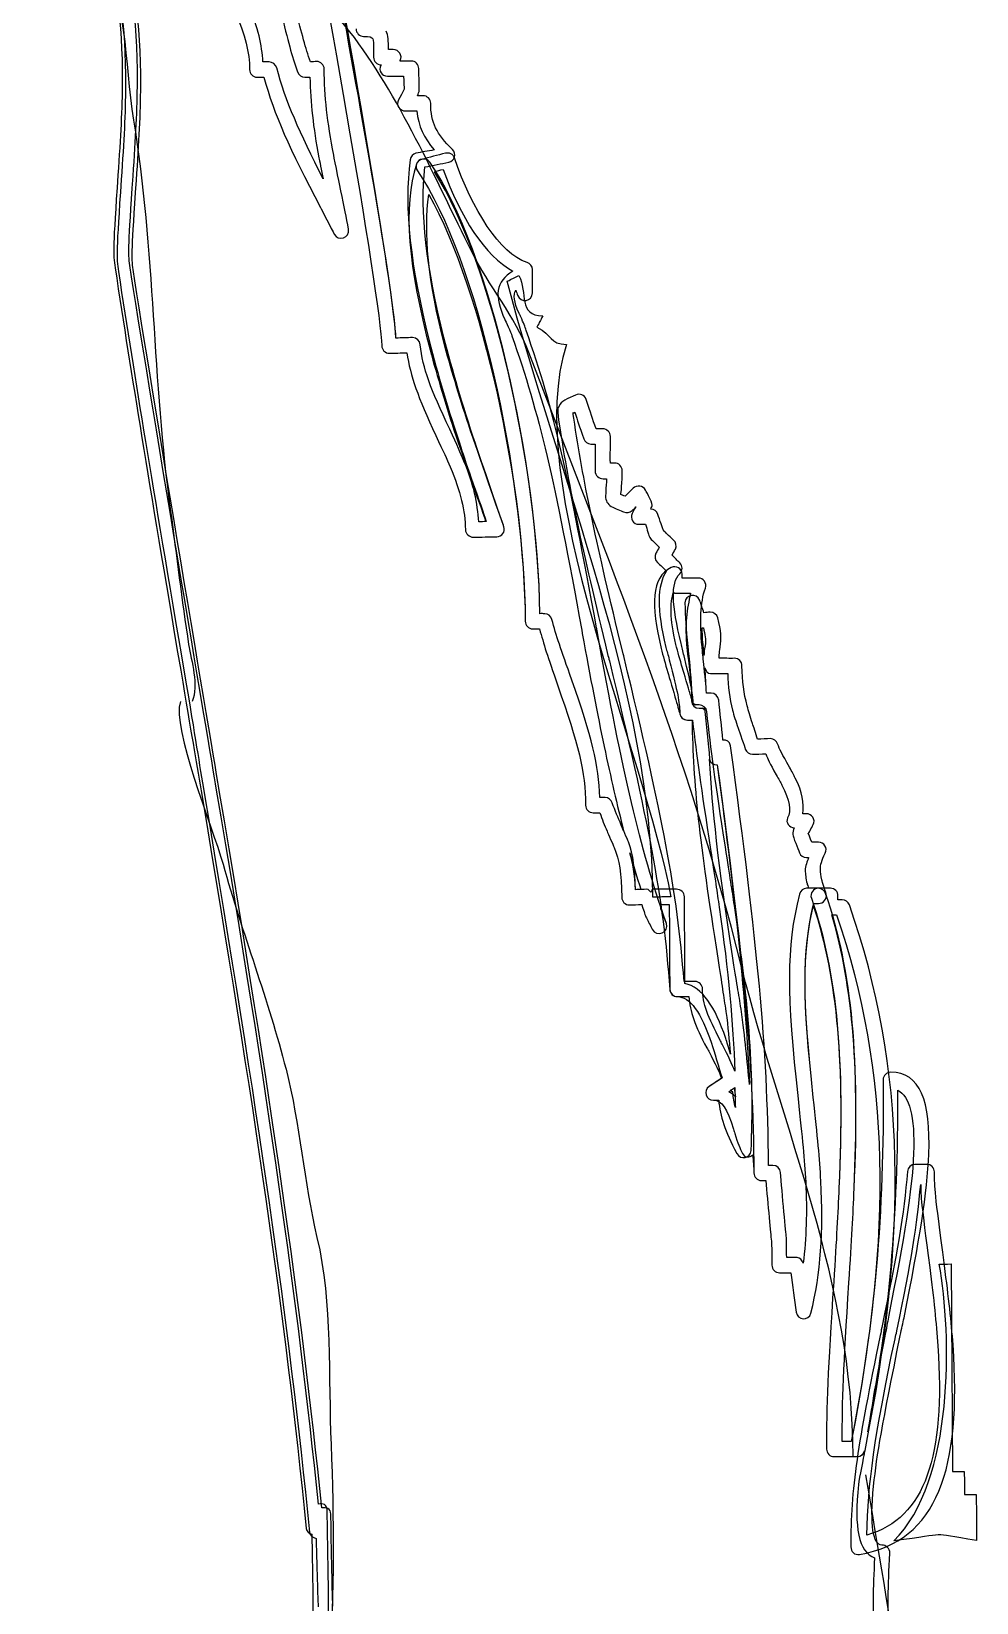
# Model space of a CAD drawing. Extents: x 25 to 279, y 7 to 272.
# Drawn here: x 91.83 to 108.27, y 45.52 to 72.85 of the extents above; entities that cross this region are included whole.
import ezdxf

# ---------------------------------------------------------------- set-up
doc = ezdxf.new("R2010")
doc.units = 0
doc.layers.get('0').update_dxf_attribs({"linetype": 'CONTINUOUS'})

msp = doc.modelspace()

# ---------------------------------------------------------------- linework, layer by layer
at = {"color": 7}
for points in [[(99.028515, 70.734767)], [(98.98724, 70.453515)], [(101.294142, 66.526304)], [(102.997265, 63.094923)], [(103.303387, 63.036979)], [(103.493358, 62.47474)], [(103.5431, 61.780208)], [(103.319792, 61.193098)], [(103.501825, 61.077475)], [(103.62565, 60.192708)], [(102.236587, 58.563933)], [(102.948581, 57.793731)], [(105.519008, 57.94375)], [(105.750783, 57.480729)], [(104.055598, 54.471094)], [(104.0638, 54.479296)], [(106.899869, 54.429819)], [(107.197525, 53.139975)], [(107.296744, 52.792577)], [(106.828167, 46.586775)]]:
    msp.add_lwpolyline(points, close=True, dxfattribs=at)
msp.add_lwpolyline([(101.261069, 66.220181), (101.277473, 66.228383), (101.277473, 66.228383)], dxfattribs=at)
for points in [[(93.670702, 71.983071), (93.680492, 74.216683), (93.186779, 75.482715), (91.860158, 75.497267)], [(98.168619, 67.518492), (98.128667, 68.468875), (96.904175, 75.423448), (96.779556, 75.662631)], [(91.826821, 75.240885), (92.965852, 75.248029), (93.415379, 74.101325), (93.406119, 71.983071)], [(93.728646, 71.908723), (93.738435, 74.142335), (93.244723, 75.408102), (91.917837, 75.422654)], [(96.581119, 75.3237), (96.742779, 74.761725), (97.915942, 68.109571), (97.920704, 67.3862)], [(96.581119, 75.3237), (96.742779, 74.761725), (97.915942, 68.109571), (97.920704, 67.3862)], [(91.884765, 75.166538), (93.023796, 75.173681), (93.473323, 74.026977), (93.464062, 71.908723)], [(92.984108, 74.378344), (93.50031, 73.430606), (93.436546, 72.338671), (93.604292, 71.3105)], [(97.367196, 72.849052), (97.121662, 73.1647), (96.844644, 73.423727), (96.662081, 73.789117)], [(95.853515, 72.322267), (95.834729, 72.623627), (95.77705, 72.893237), (95.597133, 73.339325)], [(98.168619, 67.518492), (98.139779, 68.20244), (97.601617, 71.298594), (97.1931, 73.488021)], [(95.357421, 73.239842), (95.548979, 72.765179), (95.620152, 72.497685), (95.622004, 72.189975)], [(96.16784, 73.190365), (96.286373, 72.688185), (96.357017, 72.435508), (96.457029, 72.1487)], [(96.680338, 72.322267), (96.5962, 72.572298), (96.530848, 72.795342), (96.424221, 73.248308)], [(99.48201, 69.030056), (98.867912, 70.258517), (98.211481, 71.763202), (97.367196, 72.849052)], [(97.474087, 72.90091), (97.474617, 72.827885), (97.533354, 72.768354), (97.606379, 72.768619)], [(97.606379, 72.768619), (97.714329, 72.769413), (97.750048, 72.75195), (97.763542, 72.727344)], [(97.763542, 72.727344), (97.780475, 72.696652), (97.781533, 72.647704), (97.779946, 72.495833)], [(98.036327, 72.537108), (98.036063, 72.693742), (98.037915, 72.781583), (97.995052, 72.859635)], [(97.779946, 72.495833), (97.779681, 72.451913), (97.779946, 72.432333), (97.779946, 72.404817)], [(98.119142, 72.537108), (98.093477, 72.537108), (98.064637, 72.537373), (98.036327, 72.537108)], [(98.242967, 72.347138), (98.287681, 72.435244), (98.218096, 72.537902), (98.119142, 72.537108)], [(95.622004, 72.189975), (95.622533, 72.11695), (95.681271, 72.057154), (95.754296, 72.057683)], [(95.9612, 72.322267), (95.927598, 72.322002), (95.890292, 72.322531), (95.853515, 72.322267)], [(96.093492, 72.223048), (96.077881, 72.281521), (96.021525, 72.322531), (95.9612, 72.322267)], [(96.903646, 70.28815), (96.49169, 71.091954), (96.244304, 71.649696), (96.093492, 72.223048)], [(96.787758, 72.330469), (96.754421, 72.330204), (96.717115, 72.322531), (96.680338, 72.322267)], [(96.92005, 72.198177), (96.919785, 72.271202), (96.861048, 72.330998), (96.787758, 72.330469)], [(97.085679, 70.701694), (96.973496, 71.279015), (96.923225, 71.724308), (96.92005, 72.198177)], [(97.779946, 72.404817), (97.780475, 72.331792), (97.839213, 72.27226), (97.912238, 72.272525)], [(97.904035, 72.264323), (97.859585, 72.175952), (97.920969, 72.073558), (98.019923, 72.074088)], [(97.912238, 72.272525), (97.91065, 72.26935), (97.905623, 72.267498), (97.904035, 72.264323)], [(98.234765, 72.338671), (98.236352, 72.341846), (98.241644, 72.343962), (98.242967, 72.347138)], [(98.433202, 72.338671), (98.371554, 72.338406), (98.302763, 72.3392), (98.234765, 72.338671)], [(98.565494, 72.206379), (98.564965, 72.279404), (98.506227, 72.3392), (98.433202, 72.338671)], [(98.573696, 71.834375), (98.576606, 71.863215), (98.566288, 72.071971), (98.565494, 72.206379)], [(93.406119, 71.983071), (93.404002, 71.503381), (93.378338, 71.032158), (93.331771, 70.354296)], [(93.464062, 71.908723), (93.461946, 71.429033), (93.436017, 70.95781), (93.389715, 70.279948)], [(93.596354, 70.337892), (93.643185, 71.020781), (93.668585, 71.496238), (93.670702, 71.983071)], [(93.654298, 70.263279), (93.701129, 70.946433), (93.726529, 71.42189), (93.728646, 71.908723)], [(95.754296, 72.057683), (95.790279, 72.057948), (95.830496, 72.057419), (95.870183, 72.057683)], [(95.870183, 72.057683), (96.051952, 71.40575), (96.310185, 70.823667), (96.853904, 69.792056)], [(96.457029, 72.1487), (96.475815, 72.095254), (96.524498, 72.057154), (96.581119, 72.057683)], [(96.581119, 72.057683), (96.609429, 72.057683), (96.641179, 72.057419), (96.672135, 72.057683)], [(96.672135, 72.057683), (96.683248, 71.61186), (96.724258, 71.193025), (96.829298, 70.651952)], [(98.019923, 72.074088), (98.107235, 72.074617), (98.205925, 72.073558), (98.30091, 72.074088)], [(98.30091, 72.074088), (98.304879, 71.982277), (98.309377, 71.861363), (98.309112, 71.859246)], [(98.210158, 71.660808), (98.165444, 71.572438), (98.235029, 71.470044), (98.333983, 71.470573)], [(98.30091, 71.826173), (98.296677, 71.817442), (98.235558, 71.711344), (98.210158, 71.660808)], [(98.309112, 71.859246), (98.308848, 71.85369), (98.312288, 71.848927), (98.30091, 71.826173)], [(98.540887, 71.735156), (98.556498, 71.77061), (98.570521, 71.799715), (98.573696, 71.834375)], [(98.639842, 71.735156), (98.608621, 71.734892), (98.574754, 71.735421), (98.540887, 71.735156)], [(98.772133, 71.602865), (98.771869, 71.67589), (98.713131, 71.735685), (98.639842, 71.735156)], [(98.333983, 71.470573), (98.39669, 71.471102), (98.464158, 71.470044), (98.532421, 71.470573)], [(98.532421, 71.470573), (98.556233, 71.21234), (98.659156, 70.998027), (98.830077, 70.792446)], [(99.152604, 70.800913), (98.873204, 71.069729), (98.774515, 71.263404), (98.772133, 71.602865)], [(93.604292, 71.3105), (93.972062, 69.055985), (93.93211, 66.767604), (94.2467, 64.508063)], [(96.829298, 70.651952), (96.834325, 70.625229), (96.876658, 70.421235), (96.903646, 70.28815)], [(97.209504, 70.08151), (97.206858, 70.09421), (97.103671, 70.608825), (97.085679, 70.701694)], [(98.524219, 70.544531), (98.282654, 69.823542), (98.387429, 68.733458), (98.763931, 67.311588)], [(98.416798, 70.618879), (98.30144, 69.796819), (98.424471, 68.747217), (98.747527, 67.46875)], [(98.516017, 70.734767), (98.460983, 70.723654), (98.424471, 70.674442), (98.416798, 70.618879)], [(98.615235, 70.627346), (98.525542, 70.604856), (98.487971, 70.504844), (98.540887, 70.428908)], [(98.830077, 70.792446), (98.722656, 70.771015), (98.614177, 70.75461), (98.516017, 70.734767)], [(98.755729, 70.577604), (98.693552, 70.667033), (98.558879, 70.647719), (98.524219, 70.544531)], [(99.028515, 70.734767), (98.900192, 70.702488), (98.743558, 70.65936), (98.615235, 70.627346)], [(98.673179, 70.495054), (98.810498, 70.522571), (98.957077, 70.55141), (99.086458, 70.577604)], [(100.673958, 62.722654), (100.632948, 65.303135), (99.822265, 69.039846), (98.755729, 70.577604)], [(99.185677, 70.651952), (99.163188, 70.71651), (99.094925, 70.751171), (99.028515, 70.734767)], [(99.086458, 70.577604), (99.190969, 70.598771), (99.229598, 70.726829), (99.152604, 70.800913)], [(100.45065, 68.832942), (99.97096, 68.985606), (99.502648, 69.744696), (99.185677, 70.651952)], [(93.331771, 70.354296), (93.246575, 69.11049), (93.244988, 68.985077), (93.282029, 68.741925)], [(93.389715, 70.279948), (93.304519, 69.036142), (93.302931, 68.918931), (93.339973, 68.675779)], [(93.53841, 68.783465), (93.505867, 68.99566), (93.514333, 69.140123), (93.596354, 70.337892)], [(93.596354, 68.709117), (93.56381, 68.921313), (93.572277, 69.065775), (93.654298, 70.263279)], [(98.540887, 70.428908), (99.587844, 68.919196), (100.401438, 65.125071), (100.417577, 62.590363)], [(99.003908, 67.526694), (98.699108, 68.732929), (98.582162, 69.724587), (98.673179, 70.495054)], [(98.838279, 70.41224), (98.889344, 70.42494), (98.937233, 70.441079), (98.98724, 70.453515)], [(100.673958, 62.722654), (100.634006, 65.233021), (99.862481, 68.801721), (98.838279, 70.41224)], [(98.98724, 70.453515), (99.294156, 69.619283), (99.710875, 68.946712), (100.202735, 68.684246)], [(97.341796, 69.41185), (97.306077, 69.612669), (97.267713, 69.801581), (97.209504, 70.08151)], [(99.020313, 67.377733), (98.720275, 68.511208), (98.649631, 69.361579), (98.739325, 70.015365)], [(98.739325, 70.015365), (99.6823, 68.333408), (100.402496, 64.95124), (100.417577, 62.590362)], [(96.853904, 69.792056), (96.871631, 69.758983), (97.057369, 69.398885), (97.093881, 69.329035)], [(97.093881, 69.329035), (97.163731, 69.194892), (97.368254, 69.26289), (97.341796, 69.41185)], [(100.480812, 67.267667), (100.240571, 67.892348), (99.781254, 68.431833), (99.48201, 69.030056)], [(93.282029, 68.741925), (93.583125, 66.776865), (93.844798, 65.151265), (94.423177, 61.738933)], [(93.339973, 68.675779), (93.641069, 66.710719), (93.910944, 65.085119), (94.489323, 61.672788)], [(95.04336, 59.688413), (94.947052, 60.261235), (93.839242, 66.819992), (93.53841, 68.783465)], [(95.101304, 59.6138), (95.004731, 60.186888), (93.896921, 66.745644), (93.596354, 68.709117)], [(100.202735, 68.684246), (99.896083, 68.501154), (99.876769, 68.247683), (100.062242, 67.840754)], [(100.541667, 68.709117), (100.541402, 68.766267), (100.505419, 68.815744), (100.45065, 68.832942)], [(100.541667, 68.303775), (100.540873, 68.429188), (100.54246, 68.583704), (100.541667, 68.709117)], [(100.101665, 68.505652), (100.204323, 68.556452), (100.204323, 68.556452), (100.306717, 68.607252)], [(102.639813, 57.791615), (102.617323, 61.331475), (100.993575, 65.11925), (100.101665, 68.505652)], [(100.310156, 67.948175), (100.216229, 68.15455), (100.209879, 68.266204), (100.252212, 68.353517)], [(100.252212, 68.353517), (100.26306, 68.322296), (100.275231, 68.291075), (100.285285, 68.2625)], [(100.306717, 68.607252), (100.46335, 68.30695), (100.287667, 67.905048), (100.722906, 67.907958)], [(100.285285, 68.2625), (100.334763, 68.121477), (100.542725, 68.154285), (100.541667, 68.303775)], [(100.062242, 67.840754), (100.075206, 67.812179), (100.166223, 67.616917), (100.186067, 67.559767)], [(100.335027, 67.898698), (100.322063, 67.926744), (100.322856, 67.920658), (100.310156, 67.948175)], [(100.434246, 67.650783), (100.410169, 67.71931), (100.395087, 67.769052), (100.335027, 67.898698)], [(100.722906, 67.907958), (100.672106, 67.807152), (100.672106, 67.807152), (100.621306, 67.70661)], [(100.186067, 67.559767), (100.667873, 66.179965), (100.928488, 65.038023), (101.401562, 62.433465)], [(101.657944, 62.47474), (101.182223, 65.092792), (100.922138, 66.253519), (100.434246, 67.650783)], [(100.621306, 67.70661), (100.892769, 67.576435), (100.834031, 67.407102), (101.137773, 67.409219)], [(97.920704, 67.3862), (97.921233, 67.31291), (97.979971, 67.253379), (98.052996, 67.253908)], [(97.920704, 67.3862), (97.921233, 67.31291), (97.979971, 67.253379), (98.052996, 67.253908)], [(98.052996, 67.253908), (98.148246, 67.254437), (98.256196, 67.261317), (98.358854, 67.26211)], [(98.052996, 67.253908), (98.148246, 67.254437), (98.256196, 67.261317), (98.358854, 67.26211)], [(98.458073, 67.526694), (98.366262, 67.526165), (98.268102, 67.519021), (98.168619, 67.518492)], [(98.458073, 67.526694), (98.366263, 67.526165), (98.268102, 67.519021), (98.168619, 67.518492)], [(98.358854, 67.26211), (98.41865, 66.85571), (98.547502, 66.496671), (98.86315, 65.823306)], [(98.358854, 67.26211), (98.41865, 66.85571), (98.547502, 66.496671), (98.86315, 65.823306)], [(98.590365, 67.402604), (98.582956, 67.470073), (98.525806, 67.526958), (98.458073, 67.526694)], [(98.590365, 67.402604), (98.582956, 67.470073), (98.525806, 67.526958), (98.458073, 67.526694)], [(99.102862, 65.930992), (98.769752, 66.641398), (98.636137, 66.983504), (98.590365, 67.402604)], [(99.102863, 65.930992), (98.769752, 66.641398), (98.636138, 66.983504), (98.590365, 67.402604)], [(98.747527, 67.46875), (98.893577, 66.890106), (99.07614, 66.282623), (99.3013, 65.600263)], [(98.763931, 67.311588), (98.886698, 66.848038), (99.033012, 66.357765), (99.210548, 65.823306)], [(99.549479, 65.682812), (99.325906, 66.359617), (99.148106, 66.954665), (99.003908, 67.526694)], [(99.466929, 65.906121), (99.290981, 66.435817), (99.141492, 66.920004), (99.020313, 67.377733)], [(101.137773, 67.409219), (100.340583, 65.029556), (102.500112, 60.319444), (102.948581, 57.793731)], [(104.182333, 56.574796), (103.267404, 60.234512), (101.83786, 63.739713), (100.480812, 67.267667)], [(101.145181, 66.460158), (101.083533, 66.431583), (101.050196, 66.407771), (101.021092, 66.360675)], [(101.294142, 66.526304), (101.252073, 66.505402), (101.133275, 66.454337), (101.145181, 66.460158)], [(101.47591, 66.451692), (101.449717, 66.526833), (101.365315, 66.561494), (101.294142, 66.526304)], [(101.649742, 65.939194), (101.583596, 66.128371), (101.56481, 66.197163), (101.47591, 66.451692)], [(101.021092, 66.360675), (100.972938, 66.282623), (100.966852, 66.289238), (101.01289, 65.988671)], [(101.2444, 66.220181), (101.238579, 66.210656), (101.243342, 66.211979), (101.261069, 66.220181)], [(101.277473, 66.021744), (101.252073, 66.188167), (101.249692, 66.228648), (101.2444, 66.220181)], [(101.277473, 66.228383), (101.330654, 66.076513), (101.353408, 65.99846), (101.434635, 65.765363)], [(99.351042, 65.376954), (99.286483, 65.530148), (99.243621, 65.630954), (99.102862, 65.930992)], [(99.351042, 65.376954), (99.286483, 65.530148), (99.243621, 65.630954), (99.102863, 65.930992)], [(100.045573, 64.235806), (99.995831, 64.378152), (99.561121, 65.621694), (99.466929, 65.906121)], [(101.01289, 65.988671), (101.186192, 64.858106), (101.389921, 63.924392), (101.856381, 61.99505)], [(102.112763, 62.052994), (101.64789, 63.975192), (101.449188, 64.900969), (101.277473, 66.021744)], [(101.765365, 65.939194), (101.729381, 65.938929), (101.689165, 65.939458), (101.649742, 65.939194)], [(101.897656, 65.806902), (101.897127, 65.879927), (101.83839, 65.939458), (101.765365, 65.939194)], [(98.86315, 65.823306), (99.002321, 65.526708), (99.048623, 65.426431), (99.111329, 65.277735)], [(98.86315, 65.823306), (99.002321, 65.526708), (99.048623, 65.426431), (99.111329, 65.277735)], [(99.210548, 65.823306), (99.295215, 65.568513), (99.619329, 64.645646), (99.731512, 64.326823)], [(100.045573, 64.235806), (100.022554, 64.301423), (99.628325, 65.444158), (99.549479, 65.682812)], [(101.434635, 65.765363), (101.453156, 65.712181), (101.502104, 65.674081), (101.558725, 65.67461)], [(101.558725, 65.67461), (101.581744, 65.67461), (101.607673, 65.674346), (101.633073, 65.67461)], [(101.633073, 65.67461), (101.634131, 65.517713), (101.632015, 65.349967), (101.633073, 65.203388)], [(101.897656, 65.343881), (101.896598, 65.50025), (101.898715, 65.660588), (101.897656, 65.806902)], [(99.3013, 65.600263), (99.370885, 65.389919), (99.647904, 64.591406), (99.739715, 64.326823)], [(99.607423, 64.318621), (99.587315, 64.646704), (99.522756, 64.969496), (99.351042, 65.376954)], [(99.607423, 64.318621), (99.587315, 64.646704), (99.522756, 64.969496), (99.351042, 65.376954)], [(101.972004, 65.343881), (101.948985, 65.343617), (101.922792, 65.343881), (101.897656, 65.343881)], [(102.104296, 65.21159), (102.103767, 65.284615), (102.045029, 65.344146), (101.972004, 65.343881)], [(99.111329, 65.277735), (99.290981, 64.851492), (99.373796, 64.510973), (99.375912, 64.186329)], [(99.111329, 65.277735), (99.290981, 64.851492), (99.373796, 64.510973), (99.375912, 64.186329)], [(101.633073, 65.203388), (101.633602, 65.130098), (101.700542, 65.070567), (101.773567, 65.071096)], [(101.773567, 65.071096), (101.792352, 65.071096), (101.811138, 65.070831), (101.83151, 65.071096)], [(101.83151, 65.071096), (101.822779, 64.927956), (101.812725, 64.757565), (101.814842, 64.740367)], [(102.079425, 64.798046), (102.083923, 64.81154), (102.105619, 65.019238), (102.104296, 65.21159)], [(102.154038, 64.764973), (102.12361, 64.778996), (102.092654, 64.791696), (102.079425, 64.798046)], [(102.294531, 64.905467), (102.25114, 64.862604), (102.201133, 64.81154), (102.154038, 64.764973)], [(102.509637, 64.872658), (102.468362, 64.951504), (102.357767, 64.968173), (102.294531, 64.905467)], [(102.62526, 64.608075), (102.624731, 64.670781), (102.499848, 64.890915), (102.509637, 64.872658)], [(101.814842, 64.740367), (101.824367, 64.663108), (101.867494, 64.613102), (101.938931, 64.574738)], [(101.938931, 64.574738), (101.963008, 64.562038), (102.090802, 64.510708), (102.129167, 64.492188)], [(102.277862, 64.517058), (102.298765, 64.537696), (102.321519, 64.560715), (102.344008, 64.583204)], [(102.344008, 64.583204), (102.332102, 64.573679), (102.313317, 64.537167), (102.277862, 64.467317)], [(102.60039, 64.541929), (102.612031, 64.570769), (102.62526, 64.5922), (102.62526, 64.608075)], [(102.724479, 64.450913), (102.705958, 64.504358), (102.65701, 64.542194), (102.60039, 64.541929)], [(94.2467, 64.508063), (94.354385, 63.734156), (94.439581, 62.959721), (94.561819, 62.187931)], [(99.731512, 64.326823), (99.688915, 64.326558), (99.648698, 64.318885), (99.607423, 64.318621)], [(99.739715, 64.326823), (99.694471, 64.326558), (99.651608, 64.318885), (99.607423, 64.318621)], [(102.129167, 64.492188), (102.179438, 64.46811), (102.238175, 64.4779), (102.277862, 64.517058)], [(102.277862, 64.467317), (102.233413, 64.378946), (102.294796, 64.276552), (102.39375, 64.277346)], [(102.39375, 64.277346), (102.429733, 64.277346), (102.46995, 64.277081), (102.509637, 64.277346)], [(102.509637, 64.277346), (102.537683, 64.190033), (102.565994, 64.075204), (102.583985, 64.045571)], [(102.815496, 64.186329), (102.810469, 64.194267), (102.756494, 64.359367), (102.724479, 64.450913)], [(99.375912, 64.186329), (99.376442, 64.113304), (99.443381, 64.053508), (99.516406, 64.054037)], [(99.375912, 64.186329), (99.376442, 64.113304), (99.443381, 64.053508), (99.516406, 64.054037)], [(99.516406, 64.054037), (99.644994, 64.054831), (99.792896, 64.061446), (99.921483, 64.06224)], [(99.516406, 64.054037), (99.644994, 64.054831), (99.792896, 64.061446), (99.921483, 64.06224)], [(99.921483, 64.06224), (100.012235, 64.062769), (100.075471, 64.150346), (100.045573, 64.235806)], [(99.921483, 64.06224), (100.012235, 64.062769), (100.075471, 64.150346), (100.045573, 64.235806)], [(102.583985, 64.045571), (102.604094, 64.012498), (102.68929, 63.936033), (102.74935, 63.880471)], [(102.848569, 64.145054), (102.821581, 64.16966), (102.818671, 64.181038), (102.815496, 64.186329)], [(102.997265, 64.004296), (102.964721, 64.035517), (102.852537, 64.14135), (102.848569, 64.145054)], [(103.030338, 63.847133), (103.056531, 63.898992), (103.039333, 63.964079), (102.997265, 64.004296)], [(102.691406, 63.772785), (102.665213, 63.720927), (102.674473, 63.656104), (102.716277, 63.615888)], [(102.74935, 63.880471), (102.730035, 63.842371), (102.708869, 63.807446), (102.691406, 63.772785)], [(102.972658, 63.739713), (102.991444, 63.777283), (103.01314, 63.813267), (103.030338, 63.847133)], [(103.10495, 63.607421), (103.062617, 63.648167), (103.018696, 63.695527), (102.972658, 63.739713)], [(102.95599, 63.524871), (102.610444, 63.353685), (102.598008, 62.876906), (102.782423, 62.11914)], [(102.873175, 63.466927), (102.70834, 63.20155), (102.700667, 62.813935), (102.864973, 62.135808)], [(102.716277, 63.615888), (102.76496, 63.568792), (102.820787, 63.517463), (102.873175, 63.466927)], [(103.146225, 63.408983), (103.145431, 63.506879), (103.043567, 63.568263), (102.95599, 63.524871)], [(103.10495, 63.41745), (103.157867, 63.469573), (103.158396, 63.555827), (103.10495, 63.607421)], [(103.129556, 62.201954), (102.96525, 62.880346), (102.94276, 63.257113), (103.10495, 63.41745)], [(103.146225, 63.342838), (103.14596, 63.365592), (103.146225, 63.388081), (103.146225, 63.408983)], [(103.427212, 63.342838), (103.3399, 63.342308), (103.24121, 63.343631), (103.146225, 63.342838)], [(103.551302, 63.169271), (103.580142, 63.25526), (103.517965, 63.343367), (103.427212, 63.342838)], [(103.493358, 62.14401), (103.451025, 62.598829), (103.461344, 62.900719), (103.551302, 63.169271)], [(103.038804, 62.185285), (102.927944, 62.640369), (102.936675, 62.914213), (102.997265, 63.094923)], [(102.997265, 63.094923), (103.005996, 63.093071), (103.004673, 63.078254), (103.013933, 63.078254)], [(103.013933, 63.078254), (103.101246, 63.078783), (103.199935, 63.077725), (103.294921, 63.078254)], [(103.294921, 63.078254), (103.229833, 62.805733), (103.190146, 62.533213), (103.228775, 62.11914)], [(103.303387, 63.036979), (103.244915, 63.026925), (103.195173, 62.987767), (103.195702, 62.91289)], [(103.195702, 62.91289), (103.19729, 62.6618), (103.212106, 62.464421), (103.245444, 62.152212)], [(103.452083, 62.954429), (103.427477, 63.024808), (103.361596, 63.047033), (103.303387, 63.036979)], [(103.526431, 62.739323), (103.501031, 62.812083), (103.475631, 62.88696), (103.452083, 62.954429)], [(100.756508, 62.722654), (100.730844, 62.722654), (100.702269, 62.722919), (100.673958, 62.722654)], [(100.756508, 62.722654), (100.730844, 62.722654), (100.702269, 62.722919), (100.673958, 62.722654)], [(100.880598, 62.6237), (100.865252, 62.681908), (100.817098, 62.723183), (100.756508, 62.722654)], [(100.880598, 62.6237), (100.865252, 62.681908), (100.817098, 62.723183), (100.756508, 62.722654)], [(101.227996, 61.565367), (101.036702, 62.109879), (100.957327, 62.332658), (100.880598, 62.6237)], [(101.227996, 61.565367), (101.036702, 62.109879), (100.957327, 62.332658), (100.880598, 62.6237)], [(103.634117, 62.747525), (103.599192, 62.74726), (103.564796, 62.739587), (103.526431, 62.739323)], [(103.766408, 62.648306), (103.750798, 62.706779), (103.694442, 62.748054), (103.634117, 62.747525)], [(103.807683, 62.14401), (103.830967, 62.289531), (103.82594, 62.421558), (103.766408, 62.648306)], [(100.417577, 62.590363), (100.418106, 62.517338), (100.476844, 62.457806), (100.549869, 62.458071)], [(100.417577, 62.590362), (100.418106, 62.517337), (100.476844, 62.457806), (100.549869, 62.458071)], [(100.549869, 62.458071), (100.585852, 62.458335), (100.626069, 62.458071), (100.665756, 62.458071)], [(100.549869, 62.458071), (100.585852, 62.458335), (100.626069, 62.458071), (100.665756, 62.458071)], [(100.665756, 62.458071), (100.737723, 62.19481), (100.804133, 61.982879), (100.979817, 61.482552)], [(100.665756, 62.458071), (100.737723, 62.19481), (100.804133, 61.982879), (100.979817, 61.482552)], [(101.401562, 62.433465), (101.40659, 62.405948), (101.404737, 62.402773), (101.409765, 62.375521)], [(101.409765, 62.375521), (101.689958, 60.833794), (101.903742, 59.8297), (102.129167, 58.94414)], [(101.666146, 62.425263), (101.661119, 62.452515), (101.662971, 62.447488), (101.657944, 62.47474)], [(102.873175, 57.332033), (102.393485, 58.705485), (102.129696, 59.873885), (101.666146, 62.425263)], [(103.493358, 62.47474), (103.501825, 62.47474), (103.509763, 62.47474), (103.518229, 62.47474)], [(103.510027, 62.185285), (103.497063, 62.3062), (103.500767, 62.380813), (103.493358, 62.47474)], [(103.518229, 62.47474), (103.54019, 62.364408), (103.564002, 62.264925), (103.551302, 62.185285)], [(94.561819, 62.187931), (94.60865, 61.893185), (94.73909, 61.4807), (94.623467, 61.192304)], [(102.782423, 62.11914), (102.814173, 61.9887), (102.852802, 61.852969), (102.898046, 61.697658)], [(102.864973, 62.135808), (102.880319, 62.072573), (102.901221, 62.005898), (102.922917, 61.920702)], [(103.154427, 61.772006), (103.110242, 61.923877), (103.069496, 62.059079), (103.038804, 62.185285)], [(103.179298, 61.986848), (103.157867, 62.07125), (103.144638, 62.139777), (103.129556, 62.201954)], [(103.228775, 62.11914), (103.235654, 62.04585), (103.248619, 61.985525), (103.261848, 61.862758)], [(103.245444, 62.152212), (103.249942, 62.110144), (103.249148, 62.111467), (103.253646, 62.069662)], [(103.253646, 62.069662), (103.293069, 61.702156), (103.309737, 61.497369), (103.31159, 61.2013)], [(103.518229, 61.887629), (103.505, 62.009073), (103.500237, 62.072308), (103.493358, 62.14401)], [(103.518229, 62.102735), (103.513731, 62.144804), (103.514525, 62.143481), (103.510027, 62.185285)], [(103.526431, 61.99505), (103.522463, 62.03606), (103.522992, 62.057492), (103.518229, 62.102735)], [(103.534633, 62.110938), (103.527754, 62.071779), (103.530665, 62.031563), (103.526431, 61.99505)], [(103.551302, 62.185285), (103.548656, 62.168881), (103.542042, 62.151419), (103.534633, 62.110938)], [(103.791015, 61.945573), (103.794719, 61.984731), (103.791808, 62.0268), (103.799217, 62.069662)], [(103.799217, 62.069662), (103.80636, 62.108292), (103.804508, 62.124696), (103.807683, 62.14401)], [(101.856381, 61.99505), (101.867229, 61.950335), (101.870404, 61.949013), (101.880988, 61.904298)], [(101.880988, 61.904298), (102.564142, 59.079606), (102.81629, 57.810135), (102.931119, 56.182683)], [(102.137369, 61.962242), (102.126521, 62.006956), (102.123346, 62.008279), (102.112763, 62.052994)], [(103.179298, 56.323177), (103.058913, 57.911471), (102.8065, 59.195494), (102.137369, 61.962242)], [(102.922917, 61.920702), (103.071083, 61.336767), (103.103627, 61.181721), (103.10495, 61.002863)], [(103.344662, 61.135154), (103.334344, 61.313483), (103.314235, 61.455035), (103.179298, 61.986848)], [(103.261848, 61.862758), (103.297038, 61.538908), (103.309208, 61.399473), (103.31159, 61.24284)], [(103.567971, 61.342058), (103.562944, 61.48414), (103.549185, 61.602144), (103.518229, 61.887629)], [(104.055598, 61.945573), (103.973313, 61.945044), (103.880973, 61.946102), (103.791015, 61.945573)], [(104.18789, 61.813281), (104.18736, 61.886306), (104.128623, 61.946102), (104.055598, 61.945573)], [(104.278906, 61.11875), (104.219375, 61.339677), (104.189742, 61.5442), (104.18789, 61.813281)], [(94.423177, 61.738933), (94.619762, 60.579), (94.682469, 60.211494), (94.778777, 59.638671)], [(94.489323, 61.672788), (94.685908, 60.512854), (94.740148, 60.145348), (94.836721, 59.572525)], [(101.715887, 59.523048), (101.694721, 60.08714), (101.573806, 60.581117), (101.227996, 61.565367)], [(101.715887, 59.523048), (101.694721, 60.08714), (101.573806, 60.581117), (101.227996, 61.565367)], [(102.898046, 61.697658), (102.917625, 61.63019), (103.008906, 61.320098), (103.022135, 61.275913)], [(103.278517, 61.35026), (103.265023, 61.394975), (103.173742, 61.705596), (103.154427, 61.772006)], [(103.5431, 61.780208), (103.562415, 61.730467), (103.585698, 61.680725), (103.642319, 61.68099)], [(103.567971, 61.342058), (103.564796, 61.481229), (103.554742, 61.638127), (103.5431, 61.780208)], [(103.642319, 61.68099), (103.734923, 61.681519), (103.839698, 61.68046), (103.939975, 61.68099)], [(103.939975, 61.68099), (103.949765, 61.455565), (103.968285, 61.245485), (104.022525, 61.044402)], [(100.979817, 61.482552), (101.34256, 60.450412), (101.464004, 59.973898), (101.467708, 59.390756)], [(100.979817, 61.482552), (101.34256, 60.450413), (101.464004, 59.973898), (101.467708, 59.390756)], [(103.022135, 61.275913), (103.065262, 61.130921), (103.090927, 61.044138), (103.10495, 60.978256)], [(103.31159, 61.24284), (103.300213, 61.282263), (103.293598, 61.29946), (103.278517, 61.35026)], [(103.650521, 61.342058), (103.624856, 61.341794), (103.596017, 61.342058), (103.567971, 61.342058)], [(103.650521, 61.342058), (103.624856, 61.341794), (103.596017, 61.342058), (103.567971, 61.342058)], [(103.782812, 61.217969), (103.775404, 61.285438), (103.718254, 61.342323), (103.650521, 61.342058)], [(103.782813, 61.217969), (103.775404, 61.285438), (103.718254, 61.342323), (103.650521, 61.342058)], [(94.419208, 61.194421), (94.259929, 60.739867), (94.973246, 59.028542), (95.159513, 58.364702)], [(103.10495, 61.002863), (103.105215, 60.929838), (103.163952, 60.870306), (103.237242, 60.870571)], [(103.10495, 60.978256), (103.117915, 60.916873), (103.174271, 60.870306), (103.237242, 60.870571)], [(103.31159, 61.2013), (103.312119, 61.128275), (103.370856, 61.076946), (103.443881, 61.077475)], [(103.319792, 61.193098), (103.323496, 61.158702), (103.360802, 61.156585), (103.385937, 61.135154)], [(103.336196, 61.135154), (103.331963, 61.151823), (103.325083, 61.174313), (103.319792, 61.193098)], [(103.385937, 61.135154), (103.369269, 61.135154), (103.353394, 61.135419), (103.336196, 61.135154)], [(103.443881, 61.135154), (103.412925, 61.135154), (103.378529, 61.135419), (103.344662, 61.135154)], [(103.576173, 61.019531), (103.568765, 61.087), (103.511615, 61.135683), (103.443881, 61.135154)], [(103.443881, 61.077475), (103.472192, 61.077475), (103.503677, 61.07721), (103.534633, 61.077475)], [(103.501825, 61.077475), (103.512937, 61.077475), (103.523521, 61.07721), (103.534633, 61.077475)], [(103.534633, 61.044402), (103.526431, 61.059219), (103.51479, 61.066627), (103.501825, 61.077475)], [(103.534633, 61.077475), (103.535956, 61.066627), (103.533575, 61.054985), (103.534633, 61.044402)], [(103.534633, 61.077475), (103.566119, 60.789344), (103.595488, 60.469462), (103.62565, 60.192708)], [(103.8987, 58.663152), (103.723017, 59.8043), (103.648933, 60.351458), (103.576173, 61.019531)], [(103.85716, 60.523438), (103.831496, 60.759181), (103.806625, 61.000481), (103.782812, 61.217969)], [(103.85716, 60.523438), (103.831496, 60.759181), (103.806625, 61.000481), (103.782813, 61.217969)], [(104.022525, 61.044402), (104.048454, 60.948358), (104.078352, 60.856283), (104.121744, 60.730077)], [(104.369923, 60.812892), (104.328383, 60.933542), (104.302983, 61.029585), (104.278906, 61.11875)], [(103.237242, 60.870571), (103.262906, 60.870835), (103.291481, 60.870571), (103.319792, 60.870571)], [(103.237242, 60.870571), (103.265287, 60.870835), (103.297038, 60.870571), (103.327994, 60.870571)], [(103.319792, 60.870571), (103.334873, 59.743446), (103.44494, 58.792004), (103.766408, 56.728254)], [(103.327994, 60.870571), (103.398373, 60.242715), (103.475367, 59.706933), (103.642319, 58.621613)], [(104.121744, 60.730077), (104.144762, 60.663667), (104.230752, 60.409667), (104.245833, 60.366275)], [(104.460675, 60.539842), (104.428396, 60.631652), (104.386856, 60.76315), (104.369923, 60.812892)], [(103.989452, 60.424219), (103.979133, 60.500683), (103.92066, 60.526613), (103.85716, 60.523438)], [(103.989452, 60.424219), (103.979133, 60.500683), (103.92066, 60.526612), (103.85716, 60.523438)], [(104.65091, 53.123306), (104.631067, 55.214044), (104.462792, 56.912669), (103.989452, 60.424219)], [(104.65091, 53.123306), (104.631067, 55.214044), (104.462792, 56.912669), (103.989452, 60.424219)], [(104.683983, 60.548308), (104.615456, 60.547779), (104.535023, 60.540371), (104.460675, 60.539842)], [(104.808073, 60.457292), (104.789552, 60.510737), (104.740604, 60.548573), (104.683983, 60.548308)], [(105.014713, 60.052215), (104.882685, 60.2869), (104.842998, 60.357544), (104.808073, 60.457292)], [(103.62565, 60.192708), (103.634117, 60.114921), (103.693648, 60.090579), (103.757942, 60.09349)], [(104.022525, 56.769529), (103.767467, 58.407565), (103.673275, 59.317202), (103.62565, 60.192708)], [(103.62565, 60.192708), (103.634117, 60.114921), (103.693648, 60.090579), (103.757942, 60.09349)], [(104.245833, 60.366275), (104.264354, 60.312829), (104.313302, 60.274994), (104.369923, 60.275258)], [(104.369923, 60.275258), (104.441096, 60.275787), (104.524704, 60.283196), (104.601433, 60.283725)], [(104.601433, 60.283725), (104.63821, 60.192179), (104.668108, 60.124446), (104.783202, 59.919923)], [(103.757942, 60.09349), (104.089994, 57.6072), (104.249273, 56.013085), (104.320181, 54.529038)], [(103.757942, 60.09349), (104.201913, 56.768471), (104.381565, 55.0545), (104.394529, 52.991015)], [(104.783202, 59.919923), (104.827917, 59.840548), (104.856227, 59.788954), (104.882421, 59.73789)], [(105.113931, 59.861979), (105.085885, 59.916483), (105.06075, 59.970458), (105.014713, 60.052215)], [(94.778777, 59.638671), (95.714079, 54.077923), (96.233721, 50.538327), (96.60599, 46.806379)], [(96.821096, 47.228125), (96.450679, 50.830427), (95.947706, 54.310756), (95.04336, 59.688413)], [(96.878775, 47.161979), (96.508623, 50.761371), (96.005121, 54.240377), (95.101304, 59.6138)], [(104.882421, 59.73789), (105.01921, 59.473835), (105.048844, 59.300269), (104.98164, 59.167448)], [(105.246223, 59.241796), (105.2703, 59.421712), (105.24146, 59.615652), (105.113931, 59.861979)], [(94.836721, 59.572525), (95.771758, 54.011777), (96.291665, 50.472181), (96.663933, 46.740233)], [(101.467708, 59.390756), (101.468238, 59.317731), (101.526975, 59.257935), (101.6, 59.258465)], [(101.467708, 59.390756), (101.468238, 59.317731), (101.526975, 59.257935), (101.6, 59.258465)], [(101.80664, 59.523048), (101.778329, 59.522783), (101.746844, 59.523313), (101.715887, 59.523048)], [(101.80664, 59.523048), (101.778329, 59.522783), (101.746844, 59.523313), (101.715887, 59.523048)], [(101.930729, 59.432031), (101.912208, 59.485477), (101.86326, 59.523313), (101.80664, 59.523048)], [(101.930729, 59.432031), (101.912208, 59.485477), (101.86326, 59.523313), (101.80664, 59.523048)], [(102.087892, 59.043358), (102.029948, 59.174592), (101.980206, 59.290215), (101.930729, 59.432031)], [(102.087892, 59.043358), (102.029948, 59.174592), (101.980206, 59.290215), (101.930729, 59.432031)], [(101.6, 59.258465), (101.635983, 59.258729), (101.6762, 59.2582), (101.715887, 59.258465)], [(101.6, 59.258465), (101.635983, 59.258729), (101.6762, 59.2582), (101.715887, 59.258465)], [(101.715887, 59.258465), (101.756104, 59.149192), (101.792617, 59.043094), (101.839713, 58.935937)], [(101.715887, 59.258465), (101.756104, 59.149192), (101.792617, 59.043094), (101.839713, 58.935938)], [(104.98164, 59.167448), (104.940629, 59.086221), (105.012067, 59.008169), (105.097527, 58.993881)], [(105.304167, 59.241796), (105.286175, 59.241796), (105.265802, 59.24206), (105.246223, 59.241796)], [(105.428256, 59.051825), (105.472706, 59.139931), (105.403121, 59.24259), (105.304167, 59.241796)], [(101.839713, 58.935938), (101.856646, 58.897838), (101.948721, 58.692256), (101.963802, 58.65495)], [(101.839713, 58.935937), (101.856646, 58.897837), (101.948721, 58.692256), (101.963802, 58.65495)], [(102.211717, 58.753904), (102.195312, 58.795179), (102.104296, 59.006317), (102.087892, 59.043358)], [(102.129167, 58.94414), (102.111704, 58.983562), (102.093448, 59.030658), (102.087892, 59.043358)], [(105.097527, 58.993881), (105.080858, 58.956046), (105.069481, 58.917681), (105.072656, 58.877994)], [(105.072656, 58.877994), (105.07636, 58.831956), (105.162085, 58.639604), (105.188279, 58.563933)], [(105.345442, 58.902865), (105.336446, 58.885667), (105.40074, 58.997585), (105.428256, 59.051825)], [(105.403385, 58.745702), (105.37534, 58.815287), (105.336975, 58.906569), (105.33724, 58.902865)], [(105.33724, 58.902865), (105.338033, 58.891223), (105.338033, 58.888842), (105.345442, 58.902865)], [(101.963802, 58.65495), (102.054819, 58.428467), (102.093448, 58.217065), (102.096094, 57.786587)], [(101.963802, 58.65495), (102.054819, 58.428467), (102.093448, 58.217065), (102.096094, 57.786588)], [(102.335806, 57.918879), (102.3239, 58.269187), (102.302204, 58.529802), (102.211717, 58.753904)], [(102.236587, 58.563933), (102.294796, 58.352267), (102.363058, 58.131604), (102.426823, 57.927346)], [(102.335806, 57.918879), (102.32681, 58.189548), (102.290298, 58.388779), (102.236587, 58.563933)], [(103.642319, 58.621613), (103.725927, 58.076835), (103.750798, 57.888981), (103.791015, 57.613021)], [(104.055598, 57.646094), (104.015117, 57.922848), (103.982573, 58.117317), (103.8987, 58.663152)], [(105.188279, 58.563933), (105.207065, 58.510488), (105.255748, 58.480854), (105.312369, 58.481119)], [(105.519008, 58.745702), (105.483025, 58.745437), (105.443073, 58.745967), (105.403385, 58.745702)], [(105.634896, 58.555467), (105.67961, 58.643837), (105.617962, 58.746496), (105.519008, 58.745702)], [(105.552346, 58.266277), (105.549965, 58.348827), (105.572719, 58.432435), (105.634896, 58.555467)], [(95.159513, 58.364702), (95.496063, 57.16614), (95.948235, 55.9943), (96.255417, 54.796002)], [(105.345442, 58.481119), (105.324275, 58.407565), (105.285646, 58.328719), (105.287762, 58.258075)], [(105.287762, 58.258075), (105.289615, 58.189019), (105.297817, 58.115729), (105.320571, 58.0263)], [(105.312369, 58.481119), (105.322688, 58.481119), (105.334594, 58.481119), (105.345442, 58.481119)], [(105.576952, 58.092446), (105.558696, 58.164677), (105.553404, 58.220504), (105.552346, 58.266277)], [(105.320571, 58.0263), (105.32401, 58.013335), (105.33671, 57.976294), (105.345442, 57.94375)], [(105.6513, 57.844531), (105.638335, 57.894273), (105.585948, 58.057256), (105.576952, 58.092446)], [(102.096094, 57.786588), (102.096623, 57.713563), (102.15536, 57.654031), (102.228385, 57.654296)], [(102.096094, 57.786587), (102.096623, 57.713562), (102.15536, 57.654031), (102.228385, 57.654296)], [(102.534244, 57.927346), (102.471802, 57.926817), (102.404069, 57.919408), (102.335806, 57.918879)], [(102.426823, 57.927346), (102.395602, 57.927081), (102.367292, 57.919144), (102.335806, 57.918879)], [(102.60039, 57.877604), (102.577635, 57.895331), (102.564671, 57.927346), (102.534244, 57.927346)], [(102.641929, 57.927346), (102.616794, 57.927081), (102.620498, 57.889775), (102.60039, 57.877604)], [(102.948581, 57.793731), (102.794329, 57.792673), (102.794329, 57.792673), (102.639813, 57.791615)], [(103.047006, 57.927346), (102.918419, 57.926288), (102.770517, 57.92814), (102.641929, 57.927346)], [(103.1875, 57.795054), (103.186971, 57.868079), (103.120031, 57.92761), (103.047006, 57.927346)], [(103.195702, 56.290104), (103.192792, 56.771381), (103.19041, 57.324625), (103.1875, 57.795054)], [(105.188279, 57.844531), (104.94989, 56.889121), (104.9655, 56.108071), (105.163673, 54.280858)], [(105.188279, 57.844531), (104.94989, 56.889121), (104.9655, 56.108071), (105.163673, 54.280858)], [(105.312369, 57.94375), (105.252044, 57.943485), (105.203096, 57.903004), (105.188279, 57.844531)], [(105.312369, 57.94375), (105.252044, 57.943485), (105.203096, 57.903004), (105.188279, 57.844531)], [(105.519008, 57.94375), (105.454715, 57.943221), (105.376662, 57.944015), (105.312369, 57.94375)], [(105.345442, 57.94375), (105.334594, 57.94375), (105.322688, 57.94375), (105.312369, 57.94375)], [(105.519008, 57.94375), (105.428521, 57.943221), (105.365285, 57.855644), (105.395183, 57.770183)], [(105.395183, 57.770183), (105.856088, 56.450442), (105.971446, 54.911096), (105.874608, 52.734633)], [(105.725913, 57.94375), (105.661619, 57.943221), (105.583567, 57.944279), (105.519008, 57.94375)], [(105.643098, 57.852733), (105.624577, 57.906179), (105.575629, 57.944015), (105.519008, 57.94375)], [(105.519008, 57.679167), (105.605527, 57.679696), (105.673525, 57.760923), (105.6513, 57.844531)], [(106.139192, 52.718229), (106.237617, 54.925383), (106.11776, 56.494098), (105.643098, 57.852733)], [(105.858204, 57.811458), (105.857675, 57.884483), (105.798938, 57.944279), (105.725913, 57.94375)], [(105.858204, 57.745312), (105.85794, 57.768067), (105.858204, 57.790556), (105.858204, 57.811458)], [(105.932552, 57.745312), (105.909269, 57.745048), (105.88334, 57.745577), (105.858204, 57.745312)], [(106.056642, 57.654296), (106.037856, 57.707742), (105.989173, 57.745577), (105.932552, 57.745312)], [(102.228385, 57.654296), (102.296119, 57.654825), (102.369938, 57.662233), (102.443492, 57.662763)], [(102.228385, 57.654296), (102.296119, 57.654825), (102.369938, 57.662233), (102.443492, 57.662762)], [(102.443492, 57.662763), (102.471537, 57.579948), (102.502494, 57.481523), (102.509637, 57.464325)], [(102.443492, 57.662762), (102.471537, 57.579948), (102.502494, 57.481523), (102.509637, 57.464325)], [(102.509637, 57.464325), (102.519427, 57.439454), (102.531069, 57.419346), (102.550912, 57.38151)], [(102.509637, 57.464325), (102.519427, 57.439454), (102.531069, 57.419346), (102.550912, 57.38151)], [(102.774221, 57.596617), (102.772369, 57.60376), (102.774221, 57.612756), (102.774221, 57.637892)], [(102.774221, 57.637892), (102.774221, 57.637892), (102.773956, 57.658), (102.774221, 57.662762)], [(102.774221, 57.662762), (102.824492, 57.663027), (102.872646, 57.662233), (102.922917, 57.662762)], [(102.873175, 57.332033), (102.83481, 57.441835), (102.775808, 57.589208), (102.774221, 57.596617)], [(102.922917, 57.662762), (102.925827, 57.188629), (102.928208, 56.650996), (102.931119, 56.190885)], [(103.791015, 57.613021), (103.95585, 56.48669), (104.03205, 55.599013), (104.0638, 54.760548)], [(104.345052, 53.379687), (104.409875, 54.660006), (104.313038, 55.886615), (104.055598, 57.646094)], [(105.428256, 54.305729), (105.242783, 56.01679), (105.232465, 56.786198), (105.428256, 57.646094)], [(105.428256, 54.305729), (105.240402, 56.038221), (105.232729, 56.806042), (105.436458, 57.679167)], [(105.428256, 57.646094), (105.855558, 56.352546), (105.9688, 54.846273), (105.874608, 52.734633)], [(105.436458, 57.679167), (105.465827, 57.679431), (105.492285, 57.678902), (105.519008, 57.679167)], [(105.750783, 57.480729), (105.777506, 57.480994), (105.805023, 57.480465), (105.833333, 57.480729)], [(106.139192, 52.718229), (106.228885, 54.732237), (106.128079, 56.204379), (105.750783, 57.480729)], [(105.833333, 57.480729), (106.776044, 54.723506), (106.799856, 51.952525), (106.089715, 48.319531)], [(106.329427, 48.162369), (107.078463, 51.934004), (107.057825, 54.787006), (106.056642, 57.654296)], [(102.550912, 57.38151), (102.542975, 57.396592), (102.598802, 57.283615), (102.62526, 57.23255)], [(102.550912, 57.38151), (102.542975, 57.396592), (102.598802, 57.283615), (102.62526, 57.23255)], [(102.62526, 57.23255), (102.701196, 57.087294), (102.927415, 57.176987), (102.873175, 57.332033)], [(102.62526, 57.23255), (102.701196, 57.087294), (102.927415, 57.176988), (102.873175, 57.332033)], [(103.766408, 56.728254), (103.837846, 56.268408), (103.868537, 56.059652), (103.906902, 55.802213)], [(104.171485, 55.843488), (104.133121, 56.101721), (104.094227, 56.30889), (104.022525, 56.769529)], [(103.369533, 56.323177), (103.309473, 56.322913), (103.244915, 56.323706), (103.179298, 56.323177)], [(103.501825, 56.190885), (103.501296, 56.26391), (103.442558, 56.323706), (103.369533, 56.323177)], [(106.120935, 48.056006), (106.120935, 51.071463), (104.897767, 53.712798), (104.182333, 56.574796)], [(102.931119, 56.190885), (102.931648, 56.11786), (102.990385, 56.058065), (103.06341, 56.058594)], [(102.931119, 56.182683), (102.936146, 56.113098), (102.993825, 56.058065), (103.06341, 56.058594)], [(103.06341, 56.058594), (103.281162, 56.059917), (103.47669, 55.782898), (103.658723, 55.248175)], [(103.06341, 56.058594), (103.126117, 56.059123), (103.193585, 56.058065), (103.261848, 56.058594)], [(103.906902, 55.33099), (103.716137, 55.890319), (103.499708, 56.213904), (103.195702, 56.290104)], [(103.261848, 56.058594), (103.288042, 55.800625), (103.367417, 55.558796), (103.576173, 55.165625)], [(103.815885, 55.289715), (103.59099, 55.713313), (103.503413, 55.933446), (103.501825, 56.190885)], [(103.906902, 55.802213), (103.951087, 55.505085), (103.955585, 55.31776), (103.989452, 55.058204)], [(104.320181, 54.529038), (104.273085, 54.951842), (104.249273, 55.320142), (104.171485, 55.843488)], [(103.658723, 55.248175), (103.699998, 55.12726), (103.792602, 54.797325), (103.840756, 54.64466)], [(103.840756, 55.231771), (103.825675, 55.260346), (103.830967, 55.261404), (103.815885, 55.289715)], [(104.0638, 54.760548), (104.011677, 54.891252), (103.9622, 55.003171), (103.840756, 55.231771)], [(103.989452, 55.058204), (103.953998, 55.173033), (103.926481, 55.273046), (103.906902, 55.33099)], [(103.576173, 55.165625), (103.591254, 55.13705), (103.5939, 55.136256), (103.609246, 55.107681)], [(103.609246, 55.107681), (103.732542, 54.875642), (103.783077, 54.763194), (103.832554, 54.636458)], [(96.255417, 54.796002), (96.503331, 53.82895), (96.562598, 52.840202), (96.794108, 51.869446)], [(106.775779, 54.743879), (106.702754, 54.74335), (106.643223, 54.684612), (106.643487, 54.611587)], [(107.437237, 53.321744), (107.474808, 54.235615), (107.28616, 54.747054), (106.775779, 54.743879)], [(103.617448, 54.495965), (103.507381, 54.423469), (103.560298, 54.255194), (103.691796, 54.255987)], [(103.617448, 54.495965), (103.507381, 54.423469), (103.560298, 54.255194), (103.691796, 54.255988)], [(103.840756, 54.64466), (103.76535, 54.595183), (103.687298, 54.542002), (103.617448, 54.495965)], [(103.832554, 54.636458), (103.759794, 54.588833), (103.684387, 54.539885), (103.617448, 54.495965)], [(103.956379, 54.404948), (103.990775, 54.427702), (104.023583, 54.449927), (104.055598, 54.471094)], [(104.072267, 54.313931), (104.040517, 54.357058), (103.994215, 54.376902), (103.956379, 54.404948)], [(103.989452, 54.429819), (104.014852, 54.446488), (104.040252, 54.463685), (104.0638, 54.479296)], [(104.030992, 54.388279), (104.030727, 54.411298), (103.999771, 54.411033), (103.989452, 54.429819)], [(104.055598, 54.471094), (104.061154, 54.420823), (104.066975, 54.363408), (104.072267, 54.313931)], [(104.0638, 54.479296), (104.066181, 54.364202), (104.072531, 54.245933), (104.072267, 54.132163)], [(106.643487, 54.611587), (106.658833, 52.229015), (106.504846, 50.4444), (106.089715, 48.319531)], [(106.378904, 48.484896), (106.754348, 50.471388), (106.905425, 52.211817), (106.899869, 54.429819)], [(106.899869, 54.429819), (107.0991, 54.328748), (107.199377, 53.978969), (107.172654, 53.329946)], [(103.691796, 54.255987), (103.840492, 54.257046), (103.923571, 54.122108), (104.039194, 53.751692)], [(103.691796, 54.255988), (103.720106, 54.256252), (103.751592, 54.255988), (103.782813, 54.255988)], [(103.782813, 54.255988), (103.805831, 53.970767), (103.889175, 53.728938), (104.097138, 53.329946)], [(104.072267, 54.132163), (104.055863, 54.215771), (104.031521, 54.297527), (104.030992, 54.388279)], [(105.163673, 54.280858), (105.240667, 53.570717), (105.274269, 53.235754), (105.295965, 52.834117)], [(105.163673, 54.280858), (105.240667, 53.570717), (105.274269, 53.235754), (105.295965, 52.834117)], [(105.560548, 52.850521), (105.538587, 53.258773), (105.505779, 53.590825), (105.428256, 54.305729)], [(105.560548, 52.850521), (105.538587, 53.258773), (105.505779, 53.590825), (105.428256, 54.305729)], [(104.039194, 53.751692), (104.051629, 53.71174), (104.051365, 53.717825), (104.0638, 53.677344)], [(104.0638, 53.677344), (104.116717, 53.507217), (104.151112, 53.416465), (104.196092, 53.329946)], [(104.097138, 53.329946), (104.159315, 53.210619), (104.338173, 53.245015), (104.345052, 53.379687)], [(104.196092, 53.329946), (104.239219, 53.24766), (104.318594, 53.26036), (104.378125, 53.30534)], [(107.172654, 53.329946), (107.145931, 52.67616), (107.011523, 51.87024), (106.742971, 50.519013)], [(107.007554, 50.469271), (107.278752, 51.834256), (107.409721, 52.649438), (107.437237, 53.321744)], [(104.378125, 53.30534), (104.379712, 53.200829), (104.394, 53.097377), (104.394529, 52.991015)], [(104.725258, 53.123306), (104.70224, 53.123306), (104.67631, 53.123571), (104.65091, 53.123306)], [(104.725258, 53.123306), (104.70224, 53.123306), (104.67631, 53.123571), (104.65091, 53.123306)], [(104.85755, 52.999217), (104.852258, 53.068537), (104.794579, 53.123835), (104.725258, 53.123306)], [(104.85755, 52.999217), (104.852258, 53.068538), (104.794579, 53.123835), (104.725258, 53.123306)], [(107.197525, 53.139975), (107.128998, 53.139446), (107.07079, 53.084413), (107.065233, 53.015885)], [(107.404429, 53.139975), (107.339871, 53.139446), (107.261819, 53.14024), (107.197525, 53.139975)], [(107.536721, 53.007683), (107.536192, 53.080708), (107.477454, 53.14024), (107.404429, 53.139975)], [(104.394529, 52.991015), (104.395058, 52.91799), (104.453796, 52.858458), (104.526821, 52.858723)], [(104.394529, 52.991015), (104.395058, 52.91799), (104.453796, 52.858458), (104.526821, 52.858723)], [(104.526821, 52.858723), (104.550104, 52.858988), (104.576033, 52.858723), (104.601433, 52.858723)], [(104.526821, 52.858723), (104.550104, 52.858987), (104.576033, 52.858723), (104.601433, 52.858723)], [(104.601433, 52.858723), (104.633183, 52.486983), (104.69536, 51.84431), (104.69245, 51.874738)], [(104.601433, 52.858723), (104.633183, 52.486983), (104.69536, 51.84431), (104.69245, 51.874737)], [(104.957033, 51.899608), (104.960208, 51.866271), (104.883744, 52.673515), (104.85755, 52.999217)], [(104.957033, 51.899608), (104.960208, 51.866271), (104.883744, 52.673515), (104.85755, 52.999217)], [(105.295965, 52.834117), (105.32401, 52.3113), (105.30205, 51.856746), (105.254425, 51.420183)], [(105.295965, 52.834117), (105.32401, 52.3113), (105.30205, 51.856746), (105.254425, 51.420183)], [(105.386717, 50.551821), (105.55949, 51.243442), (105.607379, 51.976867), (105.560548, 52.850521)], [(105.386717, 50.551821), (105.55949, 51.243442), (105.607379, 51.976867), (105.560548, 52.850521)], [(107.065233, 53.015885), (107.005702, 52.26394), (106.888492, 51.592692), (106.618881, 50.303906)], [(106.883465, 50.245962), (107.134819, 51.447965), (107.232185, 52.091696), (107.296744, 52.792577)], [(107.296744, 52.792577), (107.300448, 52.561331), (107.29939, 52.524025), (107.453906, 51.345571)], [(107.710288, 51.378908), (107.535662, 52.709233), (107.538573, 52.700238), (107.536721, 53.007683)], [(105.874608, 52.734633), (105.854235, 52.273994), (105.834127, 51.868388), (105.783592, 51.097656)], [(105.874608, 52.734633), (105.854235, 52.273994), (105.834127, 51.868388), (105.783592, 51.097656)], [(106.048175, 51.080987), (106.098975, 51.853571), (106.118554, 52.255208), (106.139192, 52.718229)], [(106.048175, 51.080987), (106.098975, 51.853571), (106.118554, 52.255208), (106.139192, 52.718229)], [(96.794108, 51.869446), (97.0661, 50.729885), (96.988577, 49.426019), (97.039113, 48.26344)], [(104.69245, 51.874738), (104.703562, 51.759379), (104.706473, 51.767317), (104.708854, 51.38711)], [(104.69245, 51.874737), (104.703562, 51.759379), (104.706473, 51.767317), (104.708854, 51.38711)], [(104.965235, 51.519402), (104.963648, 51.683973), (104.966029, 51.805681), (104.957033, 51.899608)], [(104.965235, 51.519402), (104.963648, 51.683973), (104.966029, 51.805681), (104.957033, 51.899608)], [(105.147004, 51.519402), (105.08959, 51.518873), (105.027942, 51.519667), (104.965235, 51.519402)], [(105.147004, 51.519402), (105.08959, 51.518873), (105.027942, 51.519667), (104.965235, 51.519402)], [(105.254425, 51.420183), (105.234846, 51.469396), (105.202302, 51.519667), (105.147004, 51.519402)], [(105.254425, 51.420183), (105.234846, 51.469396), (105.202302, 51.519667), (105.147004, 51.519402)], [(106.828167, 46.586775), (107.885971, 47.630821), (107.839669, 50.172408), (107.620858, 51.405367)], [(107.620858, 51.405367), (107.723781, 51.405896), (107.723781, 51.405896), (107.826704, 51.40669)], [(107.826704, 51.40669), (107.838081, 49.601702), (107.838081, 49.601702), (107.849723, 47.796715)], [(104.708854, 51.38711), (104.709383, 51.314085), (104.768121, 51.25429), (104.841146, 51.254819)], [(104.708854, 51.38711), (104.709383, 51.314085), (104.768121, 51.25429), (104.841146, 51.254819)], [(104.841146, 51.254819), (104.902, 51.255083), (104.972908, 51.25429), (105.039583, 51.254819)], [(104.841146, 51.254819), (104.902, 51.255083), (104.972908, 51.25429), (105.039583, 51.254819)], [(105.039583, 51.254819), (105.07001, 51.029923), (105.10176, 50.782802), (105.1306, 50.56849)], [(105.039583, 51.254819), (105.07001, 51.029923), (105.10176, 50.782802), (105.1306, 50.56849)], [(107.453906, 51.345571), (107.527196, 50.786771), (107.565825, 50.383281), (107.5944, 49.981379)], [(107.858983, 49.998048), (107.829879, 50.4063), (107.784106, 50.815081), (107.710288, 51.378908)], [(105.783592, 51.097656), (105.681462, 49.536615), (105.65474, 48.944742), (105.659767, 48.18724)], [(105.783592, 51.097656), (105.681462, 49.536615), (105.65474, 48.944742), (105.659767, 48.18724)], [(105.932552, 48.319531), (105.930965, 49.022529), (105.951073, 49.597998), (106.048175, 51.080987)], [(105.932552, 48.319531), (105.930965, 49.022529), (105.951073, 49.597998), (106.048175, 51.080987)], [(105.1306, 50.56849), (105.149915, 50.424027), (105.351527, 50.410533), (105.386717, 50.551821)], [(105.1306, 50.56849), (105.149915, 50.424027), (105.351527, 50.410533), (105.386717, 50.551821)], [(106.618881, 50.303906), (106.604065, 50.232998), (106.608827, 50.234321), (106.59401, 50.163413)], [(106.742971, 50.519013), (106.724185, 50.425085), (106.70884, 50.332481), (106.685027, 50.21289)], [(106.941408, 50.163413), (106.965221, 50.283004), (106.988769, 50.375344), (107.007554, 50.469271)], [(106.59401, 50.163413), (106.204279, 48.303127), (106.074898, 47.486094), (106.081513, 46.484117)], [(106.3625, 46.690756), (106.374406, 47.582667), (106.491352, 48.392027), (106.850392, 50.105469)], [(106.685027, 50.21289), (106.475742, 49.170431), (106.446108, 48.91061), (106.378904, 48.484896)], [(106.478387, 47.54245), (106.537125, 48.116596), (106.62285, 48.578029), (106.941408, 50.163413)], [(106.850392, 50.105469), (106.865208, 50.176642), (106.868648, 50.17479), (106.883465, 50.245962)], [(106.230208, 46.351825), (107.593077, 46.582013), (108.011912, 47.852013), (107.858983, 49.998048)], [(107.5944, 49.981379), (107.730131, 48.076908), (107.381675, 46.982063), (106.3625, 46.690756)], [(97.039113, 48.26344), (97.151825, 45.670523), (96.992546, 43.172592), (96.754685, 40.596873)], [(105.659767, 48.18724), (105.660296, 48.114215), (105.719033, 48.054419), (105.792058, 48.054948)], [(105.659767, 48.18724), (105.660296, 48.114215), (105.719033, 48.054419), (105.792058, 48.054948)], [(106.089715, 48.319531), (106.036004, 48.319267), (105.987056, 48.319796), (105.932552, 48.319531)], [(106.089715, 48.319531), (106.036004, 48.319267), (105.987056, 48.319796), (105.932552, 48.319531)], [(106.197135, 48.054948), (106.259842, 48.055477), (106.317256, 48.100721), (106.329427, 48.162369)], [(106.197135, 48.054948), (106.255608, 48.055212), (106.304556, 48.099133), (106.321225, 48.154167)], [(106.321225, 48.154167), (106.302969, 48.022404), (106.227033, 47.697231), (106.213804, 47.567056)], [(105.792058, 48.054948), (105.920646, 48.055742), (106.068548, 48.054154), (106.197135, 48.054948)], [(105.792058, 48.054948), (105.920646, 48.055742), (106.068548, 48.054154), (106.197135, 48.054948)], [(107.751033, 32.442944), (108.112983, 37.56369), (107.177946, 42.716715), (106.344244, 47.739829)], [(107.849723, 47.796715), (107.952646, 47.797244), (107.952646, 47.797244), (108.055569, 47.798037)], [(108.055569, 47.798037), (108.056627, 47.597483), (108.056627, 47.597483), (108.05795, 47.396929)], [(106.213804, 47.567056), (106.137075, 46.82146), (106.214069, 46.396275), (106.494792, 46.293881)], [(106.618881, 46.516925), (106.471244, 46.516131), (106.407215, 46.849771), (106.478387, 47.54245)], [(108.05795, 47.396929), (108.160873, 47.397458), (108.160873, 47.397458), (108.263796, 47.398252)], [(108.263796, 47.398252), (108.266442, 46.997144), (108.266442, 46.997144), (108.268823, 46.596035)], [(94.803383, 30.418881), (96.681396, 35.0774), (97.131187, 39.461017), (96.969792, 47.128906)], [(96.969792, 47.128906), (96.967675, 47.224156), (96.894915, 47.243735), (96.821096, 47.228125)], [(97.035937, 47.054558), (97.033821, 47.149279), (96.952594, 47.176796), (96.878775, 47.161979)], [(97.06901, 45.45039), (97.0407, 46.503431), (97.044669, 46.640221), (97.035937, 47.054558)], [(96.60599, 46.806379), (96.612075, 46.745525), (96.658113, 46.721183), (96.705208, 46.70716)], [(96.705208, 46.70716), (96.838294, 39.352273), (96.387708, 35.04274), (94.563671, 30.5181)], [(96.663933, 46.740233), (96.670548, 46.674352), (96.727433, 46.643131), (96.779556, 46.632813)], [(96.779556, 46.632813), (96.785642, 46.372727), (96.791727, 46.220327), (96.812629, 45.442188)], [(106.081513, 46.484117), (106.081777, 46.40236), (106.149775, 46.338067), (106.230208, 46.351825)], [(106.759375, 46.376431), (106.763608, 46.452631), (106.695081, 46.517454), (106.618881, 46.516925)], [(108.268823, 46.596035), (107.377706, 46.734942), (107.85766, 46.718802), (106.828167, 46.586775)], [(106.494792, 46.293881), (106.467804, 45.749104), (106.458544, 45.3771), (106.478387, 44.896617)], [(106.742971, 44.904819), (106.722069, 45.411496), (106.726567, 45.7708), (106.759375, 46.376431)]]:
    msp.add_open_spline(points, degree=3, dxfattribs=at)

doc.saveas('drawing.dxf')
